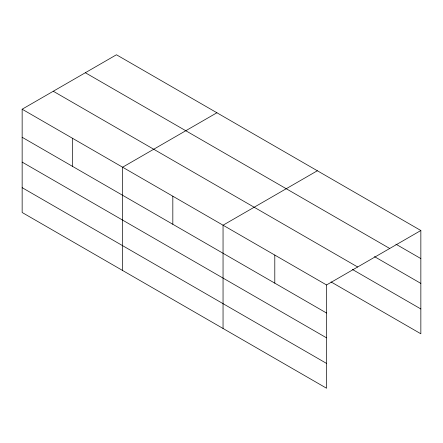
<?xml version="1.0" encoding="UTF-8"?>
<svg xmlns="http://www.w3.org/2000/svg" width="443" height="443" viewBox="0 0 443 443"><rect width="100%" height="100%" fill="white"/><g stroke="black" fill="none" stroke-linecap="round" stroke-linejoin="round"><path stroke-width="0.66" d="M22.15 109.216L326.546 284.954L326.546 388.229L22.15 212.49L22.15 109.216L116.454 54.771L420.85 230.51L420.85 333.784L331.037 281.931M216.904 112.766L122.6 167.21L122.6 270.485M317.354 170.76L223.05 225.205L223.05 328.479M326.546 284.954L420.85 230.51M395.87 244.159L420.85 258.585M85.333 72.735L389.729 248.479M374.457 256.613L420.85 283.404M53.271 91.247L357.667 266.991M352.445 269.477L420.85 308.97M22.15 137.286L326.546 313.029M22.15 162.105L326.546 337.848M22.15 187.671L326.546 363.415M274.798 255.079L274.798 283.155M172.825 196.205L172.825 224.28M72.375 138.21L72.375 166.286"/></g></svg>
